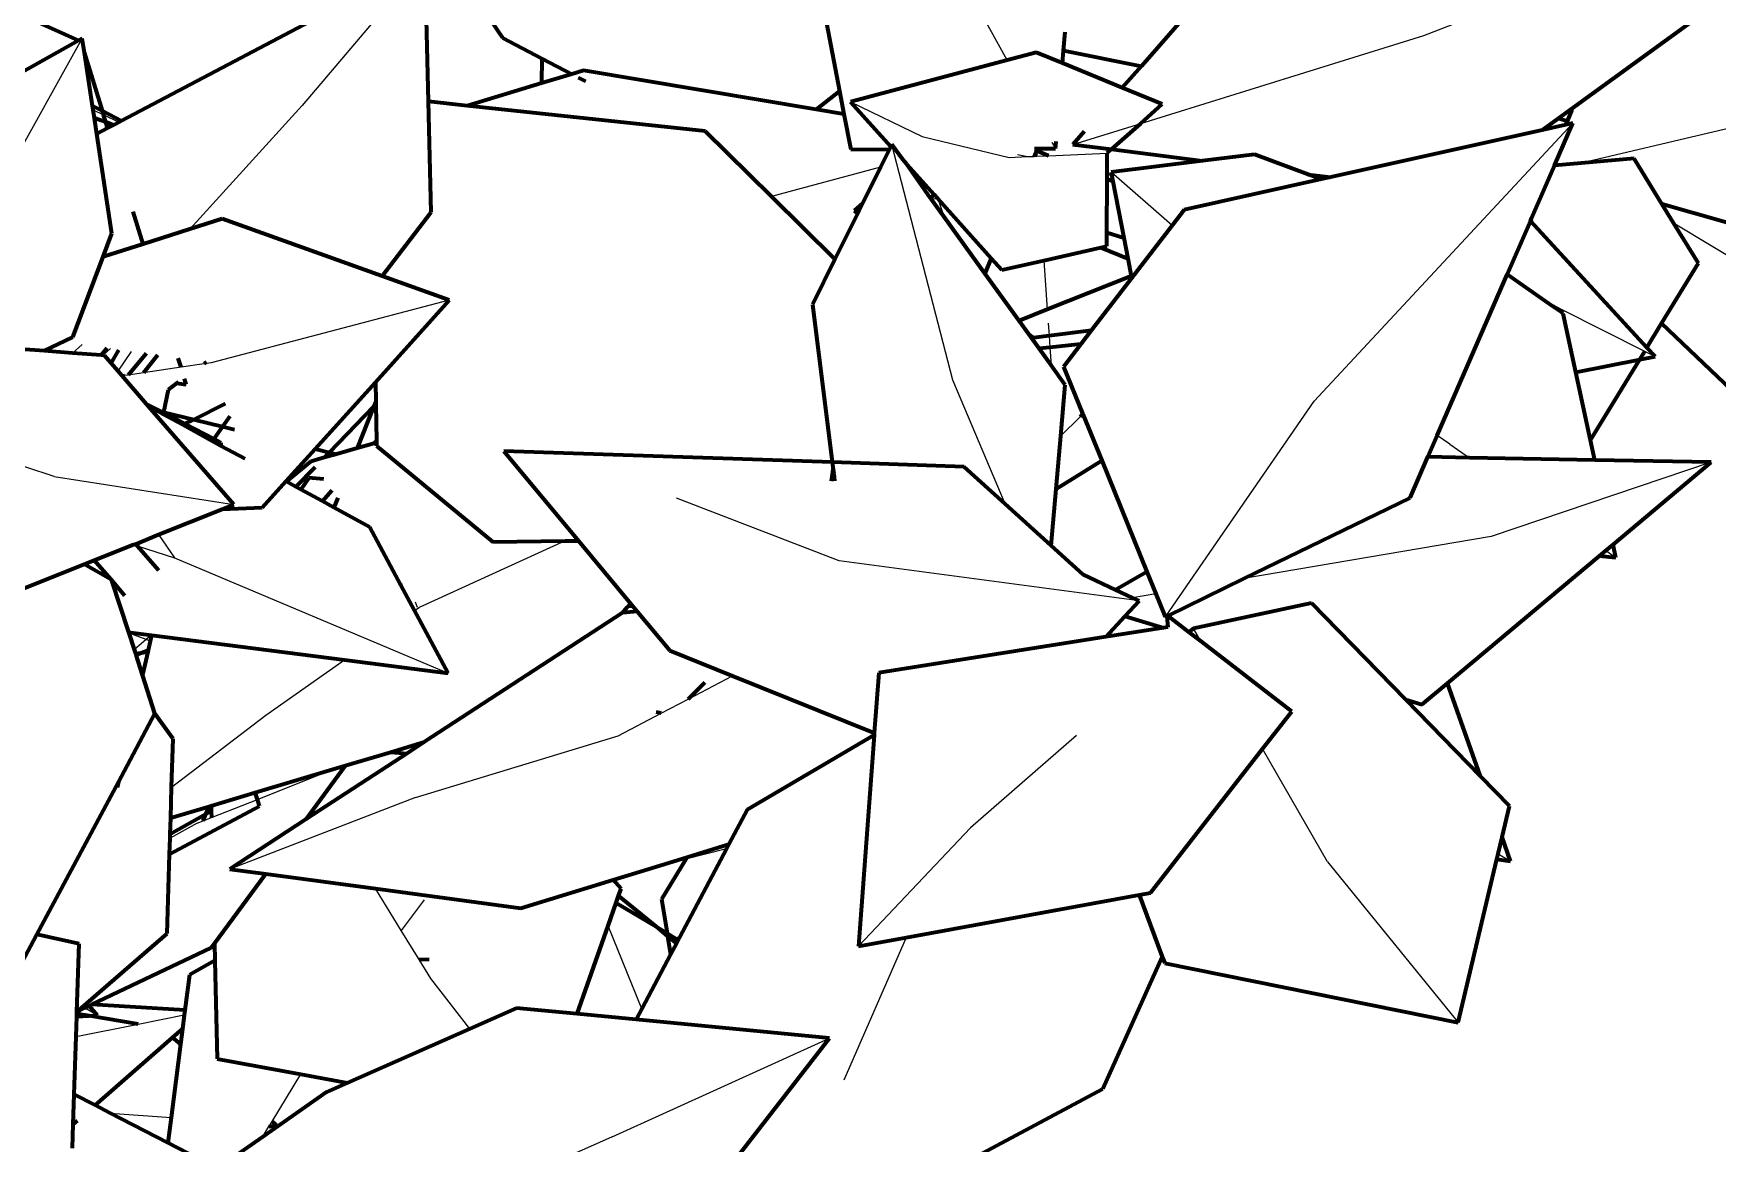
# Model space of a CAD drawing. Header units: millimetres. Extents: x 4307 to 31003, y 2809 to 20009.
# Drawn here: x 7284.5 to 7363.6, y 7755.2 to 7807.4 of the extents above; entities that cross this region are included whole.
import ezdxf

# ---------------------------------------------------------------- set-up
doc = ezdxf.new("R2010")
doc.units = ezdxf.units.MM
doc.layers.add('ProfileEdges', color=7, linetype='Continuous')

msp = doc.modelspace()

# ---------------------------------------------------------------- linework, layer by layer
for p, q in [((7349.833, 7807.304), (7360.199, 7811.342)), ((7302.858, 7810.828), (7297.079, 7804.018)), ((7330.237, 7806.154), (7327.517, 7811.107)), ((7283.277, 7800.937), (7286.745, 7807.169)), ((7336.522, 7803.179), (7349.833, 7807.304)), ((7322.879, 7804.196), (7326.241, 7802.566)), ((7287.255, 7803.814), (7287.742, 7803.585)), ((7287.742, 7803.585), (7288.481, 7803.239)), ((7297.079, 7804.018), (7291.809, 7798.207)), ((7366.868, 7803.569), (7357.242, 7801.305)), ((7333.327, 7802.189), (7336.522, 7803.179)), ((7344.683, 7790.104), (7356.85, 7803.189)), ((7327.681, 7791.105), (7324.816, 7802.183)), ((7326.241, 7802.566), (7330.328, 7801.575)), ((7331.617, 7801.885), (7331.634, 7801.632)), ((7332.522, 7801.993), (7332.364, 7802.281)), ((7324.285, 7801.112), (7319.157, 7799.731)), ((7330.328, 7801.575), (7331.193, 7801.613)), ((7330.724, 7801.712), (7331.193, 7801.613)), ((7331.193, 7801.613), (7331.508, 7801.627)), ((7331.508, 7801.627), (7331.634, 7801.632)), ((7331.634, 7801.632), (7332.187, 7801.657)), ((7332.187, 7801.657), (7334.939, 7801.778)), ((7334.938, 7800.819), (7335.155, 7800.773)), ((7334.938, 7800.747), (7335.155, 7800.773)), ((7338.006, 7798.381), (7335.133, 7800.886)), ((7326.978, 7799.638), (7326.684, 7799.595)), ((7326.978, 7799.638), (7327.259, 7798.798)), ((7323.286, 7799.097), (7323.051, 7799.062)), ((7354.906, 7798.716), (7355.024, 7798.383)), ((7361.579, 7798.505), (7368.708, 7794.185)), ((7331.969, 7796.733), (7332.127, 7794.42)), ((7303.997, 7794.854), (7292.808, 7791.909)), ((7355.908, 7794.635), (7355.547, 7794.818)), ((7356.318, 7794.428), (7355.908, 7794.635)), ((7356.325, 7794.277), (7356.318, 7794.428)), ((7360.223, 7792.451), (7356.318, 7794.428)), ((7332.171, 7793.78), (7332.211, 7793.192)), ((7332.211, 7793.192), (7332.249, 7792.638)), ((7286.278, 7792.374), (7286.736, 7792.776)), ((7287.725, 7792.267), (7288.075, 7792.585)), ((7288.43, 7791.521), (7289.055, 7792.445)), ((7332.249, 7792.638), (7332.306, 7791.806)), ((7360.711, 7792.204), (7360.223, 7792.451)), ((7291.387, 7791.702), (7289.62, 7791.445)), ((7292.469, 7791.859), (7291.387, 7791.702)), ((7292.808, 7791.909), (7292.469, 7791.859)), ((7288.904, 7791.341), (7288.751, 7791.319)), ((7289.62, 7791.445), (7288.904, 7791.341)), ((7330.153, 7785.281), (7327.681, 7791.105)), ((7337.712, 7780.015), (7344.683, 7790.104)), ((7285.429, 7786.559), (7276.418, 7789.513)), ((7333.674, 7789.378), (7332.765, 7788.48)), ((7333.801, 7789.504), (7333.674, 7789.378)), ((7351.059, 7788.081), (7350.465, 7788.495)), ((7351.059, 7788.081), (7351.982, 7787.452)), ((7363.344, 7787.238), (7353.004, 7783.749)), ((7285.429, 7786.559), (7293.871, 7785.246)), ((7322.339, 7782.601), (7314.688, 7785.548)), ((7290.324, 7783.832), (7291.077, 7782.737)), ((7353.004, 7783.749), (7341.378, 7781.761)), ((7289.145, 7783.362), (7289.328, 7783.302)), ((7289.328, 7783.302), (7291.077, 7782.737)), ((7309.459, 7783.536), (7302.581, 7780.411)), ((7358.389, 7783.086), (7358.866, 7782.761)), ((7291.077, 7782.737), (7303.954, 7777.318)), ((7336.444, 7780.713), (7322.339, 7782.601)), ((7302.393, 7780.664), (7302.492, 7780.418)), ((7337.231, 7781.052), (7336.129, 7780.864)), ((7302.372, 7780.263), (7302.581, 7780.411)), ((7312.373, 7780.421), (7312.671, 7780.422)), ((7289.752, 7778.893), (7288.944, 7779.19)), ((7289.752, 7778.893), (7289.196, 7778.423)), ((7290.001, 7779.104), (7289.752, 7778.893)), ((7289.939, 7778.825), (7289.752, 7778.893)), ((7339.346, 7778.82), (7339.006, 7779.412)), ((7295.369, 7775.332), (7299.075, 7777.942)), ((7315.234, 7776.097), (7317.321, 7777.188)), ((7313.976, 7775.439), (7315.234, 7776.097)), ((7290.947, 7771.958), (7295.369, 7775.332)), ((7311.94, 7774.375), (7313.976, 7775.439)), ((7302.415, 7771.465), (7311.94, 7774.375)), ((7333.501, 7774.379), (7328.522, 7770.033)), ((7345.308, 7768.441), (7342.257, 7773.753)), ((7294.98, 7771.379), (7298.539, 7772.794)), ((7292.817, 7770.519), (7294.98, 7771.379)), ((7302.415, 7771.465), (7293.681, 7768.101)), ((7292.149, 7770.253), (7290.875, 7769.557)), ((7292.149, 7770.253), (7292.428, 7770.364)), ((7292.428, 7770.364), (7292.817, 7770.519)), ((7323.243, 7764.469), (7328.522, 7770.033)), ((7315.128, 7768.567), (7313.719, 7768.212)), ((7317.04, 7769.049), (7315.128, 7768.567)), ((7353.33, 7768.815), (7353.916, 7768.476)), ((7345.308, 7768.441), (7351.458, 7760.886)), ((7301.748, 7765.205), (7300.534, 7767.179)), ((7302.825, 7766.651), (7301.748, 7765.205)), ((7313.055, 7761.523), (7311.47, 7765.427)), ((7302.588, 7763.839), (7301.748, 7765.205)), ((7325.493, 7764.881), (7322.567, 7758.166)), ((7303.135, 7762.951), (7302.588, 7763.839)), ((7304.978, 7760.587), (7303.135, 7762.951)), ((7287.46, 7761.212), (7286.849, 7761.565)), ((7286.453, 7760.221), (7289.365, 7760.804)), ((7289.365, 7760.804), (7291.54, 7761.239)), ((7311.67, 7755.498), (7321.887, 7760.145)), ((7295.669, 7756.22), (7297.028, 7758.446)), ((7288.055, 7756.622), (7290.919, 7756.412)), ((7295.224, 7755.491), (7295.525, 7755.985)), ((7295.525, 7755.985), (7295.578, 7756.072)), ((7295.578, 7756.072), (7295.669, 7756.22)), ((7295.578, 7756.072), (7295.871, 7756.05)), ((7311.67, 7755.498), (7303.19, 7751.755))]:
    msp.add_line(p, q)
at = {"layer": 'ProfileEdges', "lineweight": 211}
for p, q in [((7342.539, 7812.705), (7336.553, 7805.872)), ((7303.791, 7811.241), (7306.502, 7807.198)), ((7303.024, 7804.205), (7302.884, 7809.805)), ((7286.565, 7807.069), (7280.828, 7809.643)), ((7300.372, 7809.515), (7288.588, 7803.295)), ((7356.778, 7803.865), (7363.413, 7808.68)), ((7321.74, 7807.889), (7322.358, 7804.687)), ((7332.886, 7806.611), (7332.966, 7807.491)), ((7286.565, 7807.069), (7280.09, 7803.465)), ((7286.745, 7807.169), (7286.565, 7807.069)), ((7286.845, 7806.511), (7286.745, 7807.169)), ((7306.502, 7807.198), (7308.362, 7806.226)), ((7332.838, 7806.01), (7332.886, 7806.611)), ((7332.886, 7806.611), (7336.553, 7805.872)), ((7287.688, 7803.762), (7286.845, 7806.511)), ((7287.226, 7804.002), (7286.845, 7806.511)), ((7308.362, 7806.226), (7308.348, 7805.064)), ((7308.362, 7806.226), (7309.766, 7805.492)), ((7330.237, 7806.154), (7322.879, 7804.196)), ((7331.605, 7806.518), (7330.237, 7806.154)), ((7332.838, 7806.01), (7331.605, 7806.518)), ((7335.657, 7804.849), (7332.838, 7806.01)), ((7336.553, 7805.872), (7335.657, 7804.849)), ((7308.348, 7805.064), (7304.852, 7804.01)), ((7309.766, 7805.492), (7308.348, 7805.064)), ((7310.32, 7805.659), (7309.766, 7805.492)), ((7310.058, 7805.34), (7310.404, 7805.159)), ((7321.254, 7803.836), (7310.32, 7805.659)), ((7303.154, 7799.004), (7303.024, 7804.205)), ((7304.852, 7804.01), (7303.024, 7804.205)), ((7321.254, 7803.836), (7322.358, 7804.687)), ((7322.358, 7804.687), (7322.564, 7803.618)), ((7322.879, 7804.196), (7324.771, 7802.093)), ((7337.535, 7804.076), (7335.657, 7804.849)), ((7287.226, 7804.002), (7287.688, 7803.762)), ((7287.255, 7803.814), (7287.226, 7804.002)), ((7287.313, 7803.429), (7287.255, 7803.814)), ((7287.851, 7803.232), (7287.313, 7803.429)), ((7287.427, 7802.682), (7287.313, 7803.429)), ((7287.688, 7803.762), (7288.588, 7803.295)), ((7287.742, 7803.585), (7287.688, 7803.762)), ((7287.851, 7803.232), (7287.742, 7803.585)), ((7316.032, 7802.818), (7304.852, 7804.01)), ((7322.564, 7803.618), (7321.254, 7803.836)), ((7322.564, 7803.618), (7322.885, 7801.954)), ((7336.522, 7803.179), (7337.535, 7804.076)), ((7355.402, 7802.866), (7356.156, 7803.413)), ((7356.156, 7803.413), (7356.778, 7803.865)), ((7356.578, 7803.275), (7356.156, 7803.413)), ((7356.795, 7803.809), (7356.578, 7803.275)), ((7356.778, 7803.865), (7356.795, 7803.809)), ((7287.937, 7802.952), (7287.427, 7802.682)), ((7288.139, 7797.996), (7287.427, 7802.682)), ((7288.216, 7803.099), (7287.851, 7803.232)), ((7287.937, 7802.952), (7287.851, 7803.232)), ((7288.216, 7803.099), (7287.937, 7802.952)), ((7288.481, 7803.239), (7288.216, 7803.099)), ((7288.588, 7803.295), (7288.481, 7803.239)), ((7319.157, 7799.731), (7316.032, 7802.818)), ((7333.864, 7802.802), (7333.327, 7802.189)), ((7335.142, 7801.958), (7336.522, 7803.179)), ((7355.402, 7802.866), (7345.456, 7800.646)), ((7356.513, 7803.114), (7355.402, 7802.866)), ((7355.981, 7801.19), (7356.85, 7803.189)), ((7356.578, 7803.275), (7356.513, 7803.114)), ((7356.85, 7803.189), (7356.513, 7803.114)), ((7322.885, 7801.954), (7324.706, 7801.961)), ((7324.706, 7801.961), (7324.285, 7801.112)), ((7324.771, 7802.093), (7324.706, 7801.961)), ((7324.816, 7802.183), (7324.771, 7802.093)), ((7325.329, 7801.473), (7324.816, 7802.183)), ((7331.617, 7801.885), (7331.508, 7801.627)), ((7331.522, 7801.989), (7332.522, 7801.993)), ((7332.187, 7801.657), (7331.617, 7801.885)), ((7332.522, 7801.993), (7332.549, 7802.346)), ((7333.327, 7802.189), (7335.142, 7801.958)), ((7334.939, 7801.778), (7335.142, 7801.958)), ((7335.142, 7801.958), (7339.435, 7801.412)), ((7324.285, 7801.112), (7323.439, 7799.405)), ((7325.527, 7801.252), (7325.329, 7801.473)), ((7325.527, 7801.252), (7325.503, 7801.23)), ((7326.635, 7799.662), (7325.527, 7801.252)), ((7325.527, 7801.252), (7326.802, 7799.834)), ((7334.938, 7800.819), (7334.939, 7801.778)), ((7339.435, 7801.412), (7335.133, 7800.886)), ((7341.877, 7801.71), (7339.435, 7801.412)), ((7344.401, 7800.78), (7341.877, 7801.71)), ((7354.906, 7798.716), (7355.981, 7801.19)), ((7357.242, 7801.305), (7355.981, 7801.19)), ((7359.726, 7801.532), (7357.242, 7801.305)), ((7361.037, 7799.391), (7359.726, 7801.532)), ((7334.934, 7798.046), (7334.937, 7800.557)), ((7334.937, 7800.557), (7334.938, 7800.747)), ((7335.218, 7800.445), (7334.937, 7800.557)), ((7334.938, 7800.747), (7334.938, 7800.819)), ((7335.133, 7800.886), (7335.155, 7800.773)), ((7335.155, 7800.773), (7335.218, 7800.445)), ((7335.218, 7800.445), (7335.725, 7797.799)), ((7345.026, 7800.55), (7338.564, 7799.107)), ((7344.401, 7800.78), (7345.456, 7800.646)), ((7345.026, 7800.55), (7344.401, 7800.78)), ((7345.456, 7800.646), (7345.026, 7800.55)), ((7322.141, 7796.785), (7319.157, 7799.731)), ((7326.635, 7799.662), (7326.802, 7799.834)), ((7326.684, 7799.595), (7326.635, 7799.662)), ((7327.259, 7798.798), (7326.684, 7799.595)), ((7326.978, 7799.638), (7326.802, 7799.834)), ((7326.978, 7799.638), (7329.495, 7796.839)), ((7289.608, 7797.502), (7289.142, 7799.023)), ((7293.327, 7798.694), (7291.809, 7798.207)), ((7300.842, 7795.989), (7293.327, 7798.694)), ((7300.842, 7795.989), (7303.154, 7799.004)), ((7323.213, 7798.948), (7322.141, 7796.785)), ((7323.439, 7799.405), (7323.051, 7799.062)), ((7323.051, 7799.062), (7323.213, 7798.948)), ((7323.286, 7799.097), (7323.213, 7798.948)), ((7323.439, 7799.405), (7323.286, 7799.097)), ((7329.192, 7796.12), (7327.259, 7798.798)), ((7338.564, 7799.107), (7338.006, 7798.381)), ((7354.846, 7798.577), (7354.906, 7798.716)), ((7361.037, 7799.391), (7366.926, 7797.723)), ((7361.579, 7798.505), (7361.037, 7799.391)), ((7287.725, 7796.898), (7288.139, 7797.996)), ((7291.809, 7798.207), (7289.608, 7797.502)), ((7334.933, 7797.402), (7334.934, 7798.046)), ((7334.934, 7798.046), (7335.725, 7797.799)), ((7338.006, 7798.381), (7336.214, 7796.049)), ((7353.753, 7796.063), (7354.846, 7798.577)), ((7355.024, 7798.383), (7354.846, 7798.577)), ((7360.327, 7792.621), (7355.024, 7798.383)), ((7362.748, 7796.596), (7361.579, 7798.505)), ((7289.608, 7797.502), (7287.725, 7796.898)), ((7331.969, 7796.733), (7334.642, 7797.336)), ((7334.642, 7797.336), (7334.933, 7797.402)), ((7334.642, 7797.336), (7335.911, 7796.827)), ((7335.725, 7797.799), (7335.911, 7796.827)), ((7286.302, 7793.127), (7287.725, 7796.898)), ((7322.141, 7796.785), (7321.089, 7794.661)), ((7329.495, 7796.839), (7329.192, 7796.12)), ((7329.495, 7796.839), (7329.992, 7796.287)), ((7329.992, 7796.287), (7331.969, 7796.733)), ((7335.911, 7796.827), (7336.071, 7795.992)), ((7361.02, 7793.76), (7362.748, 7796.596)), ((7303.997, 7794.854), (7300.842, 7795.989)), ((7330.801, 7793.891), (7329.192, 7796.12)), ((7336.071, 7795.992), (7332.127, 7794.42)), ((7336.214, 7796.049), (7334.214, 7793.445)), ((7336.214, 7796.049), (7336.071, 7795.992)), ((7350.465, 7788.495), (7353.753, 7796.063)), ((7355.547, 7794.818), (7353.753, 7796.063)), ((7300.527, 7791.008), (7303.997, 7794.854)), ((7355.907, 7794.568), (7355.547, 7794.818)), ((7321.089, 7794.661), (7322.016, 7787.24)), ((7332.127, 7794.42), (7330.801, 7793.891)), ((7331.255, 7793.262), (7330.801, 7793.891)), ((7355.907, 7794.568), (7355.908, 7794.635)), ((7356.325, 7794.277), (7355.907, 7794.568)), ((7356.395, 7794.229), (7356.325, 7794.277)), ((7356.987, 7791.482), (7356.395, 7794.229)), ((7284.958, 7792.471), (7286.302, 7793.127)), ((7331.255, 7793.262), (7331.484, 7793.1)), ((7331.742, 7792.586), (7331.255, 7793.262)), ((7331.484, 7793.1), (7332.211, 7793.192)), ((7332.211, 7793.192), (7334.214, 7793.445)), ((7334.214, 7793.445), (7333.707, 7792.786)), ((7360.327, 7792.621), (7361.02, 7793.76)), ((7361.02, 7793.76), (7369.068, 7786.086)), ((7284.958, 7792.471), (7278.963, 7792.912)), ((7286.278, 7792.374), (7284.958, 7792.471)), ((7287.629, 7792.274), (7286.278, 7792.374)), ((7287.906, 7792.609), (7287.629, 7792.274)), ((7288.1, 7791.902), (7288.47, 7792.528)), ((7289.743, 7792.347), (7288.904, 7791.341)), ((7332.249, 7792.638), (7331.742, 7792.586)), ((7332.306, 7791.806), (7331.742, 7792.586)), ((7333.707, 7792.786), (7332.249, 7792.638)), ((7333.707, 7792.786), (7332.897, 7791.731)), ((7359.988, 7792.063), (7360.223, 7792.451)), ((7360.711, 7792.204), (7360.327, 7792.621)), ((7287.725, 7792.267), (7287.629, 7792.274)), ((7287.787, 7792.262), (7287.725, 7792.267)), ((7288.1, 7791.902), (7287.787, 7792.262)), ((7288.43, 7791.521), (7288.1, 7791.902)), ((7288.622, 7791.3), (7288.43, 7791.521)), ((7290.285, 7792.269), (7289.62, 7791.445)), ((7291.387, 7791.702), (7291.256, 7792.13)), ((7292.583, 7791.941), (7292.469, 7791.859)), ((7332.974, 7790.88), (7332.306, 7791.806)), ((7332.897, 7791.731), (7333.79, 7789.531)), ((7356.987, 7791.482), (7359.988, 7792.063)), ((7357.679, 7788.271), (7359.988, 7792.063)), ((7359.988, 7792.063), (7360.711, 7792.204)), ((7288.622, 7791.3), (7288.751, 7791.319)), ((7289.77, 7789.976), (7288.622, 7791.3)), ((7291.197, 7790.959), (7290.776, 7790.649)), ((7291.271, 7791.003), (7291.197, 7790.959)), ((7291.197, 7790.959), (7291.635, 7790.895)), ((7291.635, 7790.895), (7291.551, 7791.168)), ((7297.693, 7787.865), (7300.527, 7791.008)), ((7300.527, 7791.008), (7300.545, 7790.094)), ((7332.765, 7788.48), (7332.974, 7790.88)), ((7357.679, 7788.271), (7356.987, 7791.482)), ((7290.447, 7789.624), (7289.77, 7789.976)), ((7289.865, 7789.866), (7289.77, 7789.976)), ((7290.776, 7790.649), (7290.556, 7789.597)), ((7291.985, 7789.251), (7293.481, 7789.996)), ((7300.545, 7790.094), (7300.446, 7789.843)), ((7300.548, 7789.947), (7300.446, 7789.843)), ((7300.545, 7790.094), (7300.548, 7789.947)), ((7300.548, 7789.947), (7300.58, 7788.249)), ((7293.871, 7785.246), (7289.865, 7789.866)), ((7290.198, 7789.684), (7289.865, 7789.866)), ((7290.198, 7789.684), (7290.447, 7789.624)), ((7290.535, 7789.5), (7290.198, 7789.684)), ((7290.447, 7789.624), (7290.556, 7789.597)), ((7290.556, 7789.597), (7290.535, 7789.5)), ((7291.466, 7788.992), (7290.535, 7789.5)), ((7290.556, 7789.597), (7291.985, 7789.251)), ((7291.565, 7789.042), (7290.556, 7789.597)), ((7291.565, 7789.042), (7291.985, 7789.251)), ((7291.985, 7789.251), (7293.34, 7788.921)), ((7293.687, 7789.41), (7293.34, 7788.921)), ((7300.446, 7789.843), (7298.364, 7787.702)), ((7300.446, 7789.843), (7299.678, 7787.894)), ((7333.79, 7789.531), (7333.674, 7789.378)), ((7333.79, 7789.531), (7333.801, 7789.504)), ((7333.801, 7789.504), (7334.686, 7787.324)), ((7291.466, 7788.992), (7291.565, 7789.042)), ((7292.854, 7788.235), (7291.466, 7788.992)), ((7292.924, 7788.334), (7291.565, 7789.042)), ((7293.34, 7788.921), (7292.924, 7788.334)), ((7293.34, 7788.921), (7293.907, 7788.784)), ((7332.547, 7785.985), (7332.765, 7788.48)), ((7350.027, 7787.489), (7350.465, 7788.495)), ((7292.924, 7788.334), (7292.854, 7788.235)), ((7293.281, 7788.001), (7292.854, 7788.235)), ((7293.282, 7788.148), (7292.924, 7788.334)), ((7293.281, 7788.001), (7293.282, 7788.148)), ((7294.397, 7787.392), (7293.281, 7788.001)), ((7296.319, 7786.342), (7297.693, 7787.865)), ((7297.693, 7787.865), (7298.364, 7787.702)), ((7298.364, 7787.702), (7298.127, 7787.458)), ((7298.702, 7787.62), (7298.127, 7787.458)), ((7298.364, 7787.702), (7298.702, 7787.62)), ((7299.678, 7787.894), (7298.702, 7787.62)), ((7300.459, 7788.113), (7299.678, 7787.894)), ((7300.459, 7788.113), (7300.58, 7788.249)), ((7300.582, 7788.148), (7300.459, 7788.113)), ((7300.58, 7788.249), (7300.582, 7788.148)), ((7300.582, 7788.148), (7300.585, 7788.011)), ((7300.585, 7788.011), (7306.056, 7783.492)), ((7322.016, 7787.24), (7306.569, 7787.765)), ((7306.569, 7787.765), (7310.076, 7783.544)), ((7357.879, 7787.341), (7357.679, 7788.271)), ((7297.493, 7787.28), (7296.351, 7786.325)), ((7297.692, 7787.011), (7296.791, 7786.085)), ((7298.127, 7787.458), (7297.493, 7787.28)), ((7328.218, 7787.029), (7322.016, 7787.24)), ((7322.016, 7787.24), (7322.058, 7786.899)), ((7322.023, 7786.657), (7322.058, 7786.899)), ((7322.058, 7786.899), (7322.083, 7786.704)), ((7330.153, 7785.281), (7328.218, 7787.029)), ((7332.547, 7785.985), (7334.686, 7787.324)), ((7334.686, 7787.324), (7336.812, 7782.083)), ((7349.189, 7785.559), (7350.027, 7787.489)), ((7351.982, 7787.452), (7350.027, 7787.489)), ((7357.879, 7787.341), (7351.982, 7787.452)), ((7363.344, 7787.238), (7357.879, 7787.341)), ((7358.734, 7783.375), (7363.344, 7787.238)), ((7295.202, 7785.104), (7296.319, 7786.342)), ((7296.351, 7786.325), (7296.319, 7786.342)), ((7296.791, 7786.085), (7296.351, 7786.325)), ((7297.022, 7785.959), (7296.791, 7786.085)), ((7297.399, 7786.502), (7297.022, 7785.959)), ((7298.111, 7786.445), (7297.399, 7786.502)), ((7321.976, 7786.346), (7322.023, 7786.657)), ((7322.083, 7786.704), (7322.023, 7786.657)), ((7322.083, 7786.704), (7322.125, 7786.362)), ((7332.315, 7783.327), (7332.547, 7785.985)), ((7293.32, 7785.026), (7293.871, 7785.246)), ((7298.04, 7785.403), (7297.022, 7785.959)), ((7298.04, 7785.403), (7298.501, 7785.919)), ((7298.58, 7785.108), (7298.04, 7785.403)), ((7298.761, 7785.567), (7298.58, 7785.108)), ((7332.315, 7783.327), (7330.153, 7785.281)), ((7341.378, 7781.761), (7349.189, 7785.559)), ((7290.324, 7783.832), (7293.32, 7785.026)), ((7293.32, 7785.026), (7295.202, 7785.104)), ((7300.264, 7784.189), (7298.58, 7785.108)), ((7289.253, 7783.389), (7290.324, 7783.832)), ((7301.731, 7781.457), (7300.264, 7784.189)), ((7287.307, 7782.629), (7289.145, 7783.362)), ((7289.145, 7783.362), (7289.253, 7783.389)), ((7289.253, 7783.389), (7289.328, 7783.302)), ((7289.328, 7783.302), (7290.328, 7782.162)), ((7306.056, 7783.492), (7309.459, 7783.536)), ((7309.459, 7783.536), (7310.076, 7783.544)), ((7310.076, 7783.544), (7312.527, 7780.595)), ((7333.823, 7781.964), (7332.315, 7783.327)), ((7350.943, 7776.847), (7358.095, 7782.84)), ((7358.095, 7782.84), (7358.389, 7783.086)), ((7358.095, 7782.84), (7358.866, 7782.761)), ((7358.389, 7783.086), (7358.734, 7783.375)), ((7358.866, 7782.761), (7358.734, 7783.375)), ((7281.872, 7780.462), (7286.833, 7782.44)), ((7286.833, 7782.44), (7287.307, 7782.629)), ((7288.095, 7781.714), (7286.833, 7782.44)), ((7288.095, 7781.714), (7287.307, 7782.629)), ((7336.812, 7782.083), (7335.335, 7781.242)), ((7336.812, 7782.083), (7337.231, 7781.052)), ((7288.121, 7781.699), (7288.095, 7781.714)), ((7288.752, 7780.952), (7288.121, 7781.699)), ((7288.129, 7781.675), (7288.121, 7781.699)), ((7288.927, 7779.241), (7288.129, 7781.675)), ((7301.731, 7781.457), (7301.796, 7781.47)), ((7302.372, 7780.263), (7301.731, 7781.457)), ((7335.335, 7781.242), (7333.823, 7781.964)), ((7336.129, 7780.864), (7335.335, 7781.242)), ((7337.793, 7780.018), (7341.378, 7781.761)), ((7312.373, 7780.421), (7312.527, 7780.595)), ((7312.527, 7780.595), (7312.671, 7780.422)), ((7335.777, 7779.992), (7336.444, 7780.713)), ((7336.444, 7780.713), (7336.129, 7780.864)), ((7337.231, 7781.052), (7337.646, 7780.047)), ((7344.559, 7780.609), (7339.006, 7779.412)), ((7348.982, 7776.07), (7344.559, 7780.609)), ((7303.954, 7777.318), (7302.372, 7780.263)), ((7312.158, 7780.159), (7302.841, 7774.079)), ((7312.158, 7780.159), (7312.373, 7780.421)), ((7312.839, 7780.22), (7312.158, 7780.159)), ((7312.671, 7780.422), (7312.839, 7780.22)), ((7312.839, 7780.22), (7314.373, 7778.374)), ((7334.88, 7779.022), (7335.777, 7779.992)), ((7335.777, 7779.992), (7337.599, 7779.451)), ((7337.646, 7780.047), (7337.674, 7779.96)), ((7337.67, 7780.033), (7337.712, 7780.015)), ((7337.712, 7780.015), (7337.743, 7779.993)), ((7337.743, 7779.993), (7337.793, 7780.018)), ((7337.743, 7779.993), (7337.804, 7779.483)), ((7338.79, 7779.249), (7337.793, 7780.018)), ((7288.927, 7779.241), (7289.014, 7779.23)), ((7288.944, 7779.19), (7288.927, 7779.241)), ((7289.014, 7779.23), (7288.944, 7779.19)), ((7289.196, 7778.423), (7288.944, 7779.19)), ((7289.014, 7779.23), (7290.001, 7779.104)), ((7290.001, 7779.104), (7289.939, 7778.825)), ((7290.001, 7779.104), (7299.075, 7777.942)), ((7334.88, 7779.022), (7324.206, 7777.337)), ((7337.599, 7779.451), (7334.88, 7779.022)), ((7337.804, 7779.483), (7337.599, 7779.451)), ((7339.006, 7779.412), (7338.79, 7779.249)), ((7339.346, 7778.82), (7338.79, 7779.249)), ((7289.256, 7778.238), (7289.196, 7778.423)), ((7289.256, 7778.238), (7289.519, 7778.276)), ((7289.274, 7778.184), (7289.256, 7778.238)), ((7289.274, 7778.184), (7289.519, 7778.276)), ((7289.583, 7777.243), (7289.274, 7778.184)), ((7289.519, 7778.276), (7289.843, 7778.399)), ((7289.519, 7778.276), (7289.825, 7778.321)), ((7289.825, 7778.321), (7289.583, 7777.243)), ((7289.843, 7778.399), (7289.825, 7778.321)), ((7289.939, 7778.825), (7289.843, 7778.399)), ((7314.373, 7778.374), (7317.321, 7777.188)), ((7343.629, 7775.515), (7339.346, 7778.82)), ((7299.075, 7777.942), (7303.954, 7777.318)), ((7324.206, 7777.337), (7323.994, 7774.504)), ((7290.162, 7775.416), (7289.583, 7777.243)), ((7316.025, 7776.878), (7315.234, 7776.097)), ((7317.321, 7777.188), (7323.994, 7774.504)), ((7349.745, 7775.843), (7350.943, 7776.847)), ((7352.502, 7772.457), (7350.943, 7776.847)), ((7348.982, 7776.07), (7349.745, 7775.843)), ((7352.502, 7772.457), (7348.982, 7776.07)), ((7288.444, 7772.182), (7290.162, 7775.416)), ((7291.015, 7774.228), (7290.162, 7775.416)), ((7313.976, 7775.439), (7313.734, 7775.474)), ((7342.257, 7773.753), (7343.629, 7775.515)), ((7290.947, 7771.958), (7291.015, 7774.228)), ((7323.986, 7774.4), (7318.014, 7770.889)), ((7323.986, 7774.4), (7323.243, 7764.469)), ((7323.994, 7774.504), (7323.986, 7774.4)), ((7302.022, 7773.544), (7297.266, 7770.44)), ((7299.13, 7772.97), (7301.251, 7773.604)), ((7301.251, 7773.604), (7302.841, 7774.079)), ((7301.251, 7773.604), (7302.022, 7773.544)), ((7302.841, 7774.079), (7302.022, 7773.544)), ((7336.979, 7766.98), (7342.257, 7773.753)), ((7294.878, 7771.7), (7298.539, 7772.794)), ((7297.266, 7770.44), (7299.13, 7772.97)), ((7298.539, 7772.794), (7299.13, 7772.97)), ((7284.613, 7765.021), (7288.444, 7772.182)), ((7288.444, 7772.182), (7288.388, 7771.932)), ((7290.904, 7770.513), (7290.947, 7771.958)), ((7353.86, 7771.063), (7352.502, 7772.457)), ((7290.852, 7768.795), (7295.082, 7771.056)), ((7290.904, 7770.513), (7292.706, 7771.051)), ((7292.554, 7770.676), (7292.706, 7771.051)), ((7292.706, 7771.051), (7292.803, 7771.08)), ((7292.803, 7771.08), (7294.878, 7771.7)), ((7292.803, 7771.08), (7292.809, 7770.819)), ((7294.98, 7771.379), (7294.878, 7771.7)), ((7295.082, 7771.056), (7294.98, 7771.379)), ((7353.516, 7769.604), (7353.86, 7771.063)), ((7292.554, 7770.676), (7290.88, 7769.738)), ((7290.88, 7769.738), (7290.904, 7770.513)), ((7292.428, 7770.364), (7292.554, 7770.676)), ((7292.809, 7770.819), (7292.554, 7770.676)), ((7292.809, 7770.819), (7292.817, 7770.519)), ((7297.266, 7770.44), (7293.681, 7768.101)), ((7318.014, 7770.889), (7317.155, 7769.267)), ((7290.852, 7768.795), (7290.875, 7769.557)), ((7290.875, 7769.557), (7290.88, 7769.738)), ((7353.33, 7768.815), (7353.516, 7769.604)), ((7353.916, 7768.476), (7353.516, 7769.604)), ((7290.74, 7765.067), (7290.852, 7768.795)), ((7313.719, 7768.212), (7315.186, 7768.662)), ((7315.128, 7768.567), (7313.98, 7766.684)), ((7317.04, 7769.049), (7314.834, 7764.884)), ((7315.186, 7768.662), (7315.128, 7768.567)), ((7315.186, 7768.662), (7317.155, 7769.267)), ((7317.155, 7769.267), (7317.04, 7769.049)), ((7351.458, 7760.886), (7353.269, 7768.559)), ((7353.269, 7768.559), (7353.33, 7768.815)), ((7353.269, 7768.559), (7353.916, 7768.476)), ((7292.957, 7764.594), (7295.374, 7767.873)), ((7293.681, 7768.101), (7295.374, 7767.873)), ((7295.374, 7767.873), (7300.534, 7767.179)), ((7311.717, 7767.597), (7313.719, 7768.212)), ((7300.534, 7767.179), (7307.366, 7766.261)), ((7307.366, 7766.261), (7311.717, 7767.597)), ((7312.084, 7767.175), (7311.717, 7767.597)), ((7311.966, 7766.839), (7312.084, 7767.175)), ((7336.443, 7766.882), (7336.979, 7766.98)), ((7311.47, 7765.427), (7311.851, 7766.512)), ((7311.851, 7766.512), (7311.966, 7766.839)), ((7311.851, 7766.512), (7313.727, 7765.391)), ((7313.727, 7765.391), (7311.966, 7766.839)), ((7313.98, 7766.684), (7314.247, 7765.08)), ((7325.493, 7764.881), (7336.443, 7766.882)), ((7336.443, 7766.882), (7337.538, 7763.977)), ((7310.015, 7761.284), (7311.47, 7765.427)), ((7313.727, 7765.391), (7314.247, 7765.08)), ((7314.27, 7764.945), (7313.727, 7765.391)), ((7283.225, 7762.426), (7284.613, 7765.021)), ((7286.592, 7764.587), (7284.613, 7765.021)), ((7286.49, 7761.385), (7290.74, 7765.067)), ((7292.81, 7764.394), (7292.957, 7764.594)), ((7292.957, 7764.594), (7292.976, 7763.802)), ((7314.247, 7765.08), (7314.27, 7764.945)), ((7314.247, 7765.08), (7314.709, 7764.804)), ((7314.27, 7764.945), (7314.412, 7764.087)), ((7314.557, 7764.708), (7314.27, 7764.945)), ((7314.685, 7764.603), (7314.412, 7764.087)), ((7314.557, 7764.708), (7314.709, 7764.804)), ((7314.685, 7764.603), (7314.557, 7764.708)), ((7314.772, 7764.766), (7314.685, 7764.603)), ((7314.709, 7764.804), (7314.834, 7764.884)), ((7314.709, 7764.804), (7314.772, 7764.766)), ((7314.834, 7764.884), (7314.772, 7764.766)), ((7323.243, 7764.469), (7325.493, 7764.881)), ((7286.49, 7761.385), (7286.592, 7764.587)), ((7287.194, 7761.729), (7292.81, 7764.394)), ((7292.976, 7763.802), (7291.782, 7763.12)), ((7292.976, 7763.802), (7293.085, 7759.181)), ((7302.588, 7763.839), (7303.058, 7763.866)), ((7314.412, 7764.087), (7313.055, 7761.523)), ((7334.743, 7757.77), (7337.538, 7763.977)), ((7337.538, 7763.977), (7337.652, 7763.675)), ((7291.782, 7763.12), (7291.569, 7761.46)), ((7337.652, 7763.675), (7351.458, 7760.886)), ((7286.49, 7761.385), (7286.849, 7761.565)), ((7286.849, 7761.565), (7287.075, 7761.672)), ((7287.075, 7761.672), (7287.194, 7761.729)), ((7287.46, 7761.212), (7287.075, 7761.672)), ((7291.569, 7761.46), (7287.194, 7761.729)), ((7291.569, 7761.46), (7291.54, 7761.239)), ((7307.168, 7761.557), (7304.978, 7760.587)), ((7310.015, 7761.284), (7307.168, 7761.557)), ((7313.055, 7761.523), (7312.787, 7761.018)), ((7286.453, 7760.221), (7286.483, 7761.159)), ((7286.483, 7761.159), (7286.487, 7761.289)), ((7286.483, 7761.159), (7287.067, 7761.191)), ((7286.487, 7761.289), (7286.49, 7761.385)), ((7287.067, 7761.191), (7286.487, 7761.289)), ((7287.067, 7761.191), (7287.46, 7761.212)), ((7289.365, 7760.804), (7287.067, 7761.191)), ((7291.54, 7761.239), (7291.456, 7760.588)), ((7312.787, 7761.018), (7310.015, 7761.284)), ((7321.887, 7760.145), (7312.787, 7761.018)), ((7286.366, 7757.497), (7286.453, 7760.221)), ((7287.344, 7756.99), (7290.986, 7760.176)), ((7291.362, 7759.858), (7290.919, 7756.412)), ((7290.986, 7760.176), (7291.456, 7760.588)), ((7291.362, 7759.858), (7290.986, 7760.176)), ((7291.456, 7760.588), (7291.362, 7759.858)), ((7304.978, 7760.587), (7299.223, 7758.037)), ((7315.678, 7752.138), (7321.887, 7760.145)), ((7293.085, 7759.181), (7297.028, 7758.446)), ((7297.028, 7758.446), (7299.223, 7758.037)), ((7286.321, 7756.096), (7286.366, 7757.497)), ((7287.344, 7756.99), (7286.366, 7757.497)), ((7298.235, 7757.6), (7295.224, 7755.491)), ((7299.223, 7758.037), (7298.235, 7757.6)), ((7328.172, 7754.251), (7334.743, 7757.77)), ((7288.055, 7756.622), (7287.344, 7756.99)), ((7286.285, 7754.968), (7286.321, 7756.096)), ((7286.321, 7756.096), (7286.517, 7756.268)), ((7290.766, 7755.219), (7288.055, 7756.622)), ((7290.919, 7756.412), (7290.766, 7755.219)), ((7295.525, 7755.985), (7295.871, 7756.05)), ((7295.871, 7756.05), (7295.669, 7756.22)), ((7293.105, 7754.007), (7290.766, 7755.219)), ((7295.224, 7755.491), (7293.105, 7754.007))]:
    msp.add_line(p, q, dxfattribs=at)

doc.saveas('drawing.dxf')
